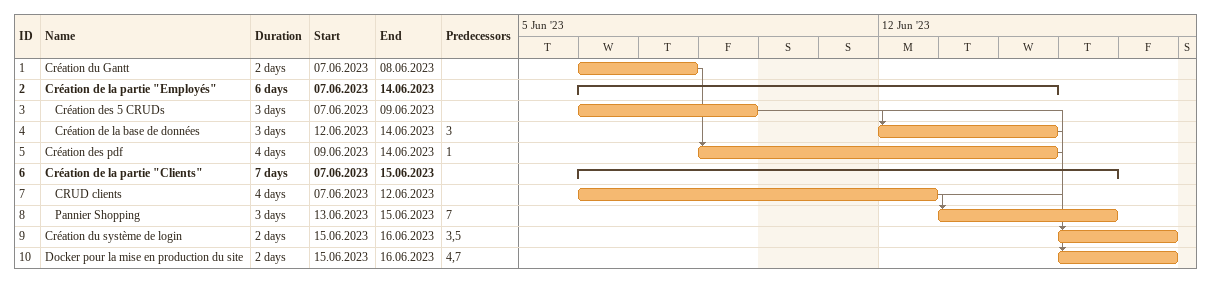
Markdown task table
| ID | Level | Task | Duration | Start | Finish | Predecessors |
|---|---|---|---|---|---|---|
| 1 | 1 | Création du Gantt | 2d | 2023-06-07 | 2023-06-08 |  |
| 2 | 1 | **Création de la partie "Employés"** | 6d | 2023-06-07 | 2023-06-14 |  |
| 3 | 2 | Création des 5 CRUDs | 3d | 2023-06-07 | 2023-06-09 |  |
| 4 | 2 | Création de la base de données | 3d | 2023-06-12 | 2023-06-14 | 3 |
| 5 | 1 | Création des pdf | 4d | 2023-06-09 | 2023-06-14 | 1 |
| 6 | 1 | **Création de la partie "Clients"** | 7d | 2023-06-07 | 2023-06-15 |  |
| 7 | 2 | CRUD clients | 4d | 2023-06-07 | 2023-06-12 |  |
| 8 | 2 | Pannier Shopping | 3d | 2023-06-13 | 2023-06-15 | 7 |
| 9 | 1 | Création du système de login | 2d | 2023-06-15 | 2023-06-16 | 3, 5 |
| 10 | 1 | Docker pour la mise en production du site | 2d | 2023-06-15 | 2023-06-16 | 4, 7 |
